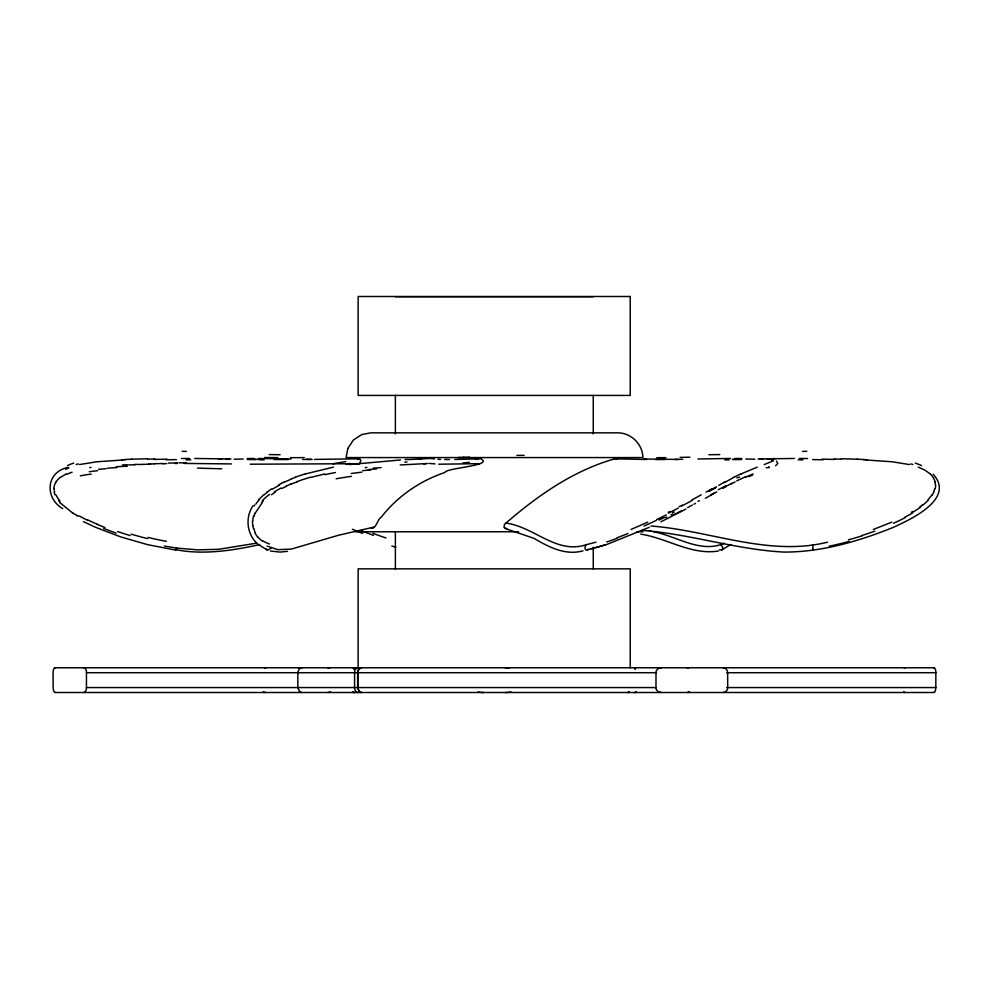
<?xml version="1.0" encoding="UTF-8"?>
<svg xmlns="http://www.w3.org/2000/svg" width="989" height="989" viewBox="0 0 989 989"><rect width="100%" height="100%" fill="white"/><g stroke="black" fill="none" stroke-linecap="round" stroke-linejoin="round"><path stroke-width="1.48" d="M53.839 488.455L54.16 486.291A86.315 34.121 22.8 0 1 54.852 484.227A81.815 32.353 23.3 0 1 55.792 482.335L56.212 481.754M256.423 543.184L218.581 549.303L197.849 549.872L176.598 548.067L175.832 550.131L147.546 544.63L120.584 536.866L95.216 527.174L83.435 521.623M934.778 488.813L933.554 492.126M254.136 516.233L254.358 515.479M255.187 513.18L262.332 502.499M253.011 505.75C244.901 517.593 246.867 534.554 257.746 544.086M254.21 505.898L254.705 505.058M595.947 542.207L586.02 544.766L584.932 547.374L585.278 549.167A2.089 1.607 78 0 0 586.452 550.107L606.517 544.58L649.254 527.31M932.058 494.821L927.905 500.001M374.027 527.088L338.584 535.222L291.471 549.056L277.897 549.686L267.067 546.076M504.489 524.541L503.994 527.533L506.85 528.596M258.45 500.001L263.68 494.821M271.246 548.067L267.698 550.107A2.089 1.929 -69.3 0 1 266.424 549.167L266.226 548.623M588.331 549.254L587.417 549.995M299.42 668.725L297.85 672.149L297.825 687.565L299.58 691.694M616.901 459.403L615.319 458.587A11.893 6.762 -82.5 0 0 614.614 458.859C573.521 470.492 537.608 495.637 505.639 523.379A10.273 10.249 -83.9 0 0 504.452 524.504M775.599 465.831L777.787 463.507L776.476 461.059M922.205 505.058L919.968 506.727M267.005 492.126L271.74 488.813M60.366 477.452L66.176 473.941M730.822 544.432L721.822 549.933M359.798 463.359L360.874 460.466L359.452 458.587A11.893 5.019 83.2 0 0 358.945 458.661M271.431 494.76L275.152 492.312M911.413 512.277L912.686 511.511M701.226 494.821L691.855 500.001M706.059 492.126L712.018 488.813M714.021 493.128L711.054 494.76M693.957 504.217L695.527 503.352M692.374 505.058L687.676 507.567M722.625 488.455L726.73 486.291M722.106 483.349L724.85 481.903M682.398 505.058L679.208 506.727M724.356 543.208C700.707 553.889 676.365 535.877 653.136 531.662M685.933 509.063L660.875 521.821M681.458 510.819L676.835 513.18M281.964 488.455L286.39 486.291M668.329 512.277L669.85 511.511M281.346 483.349L284.338 481.903M732.688 477.934L733.925 477.328M357.709 464.348L359.502 463.52M357.585 459.366L358.958 458.735M65.595 469.342L68.933 467.834M647.733 522.143L631.031 529.474M741.095 473.929L757.203 467.142M68.08 467.389C45.778 471.914 44.493 497.974 62.715 508.667M744.902 477.452L753.074 473.941M891.831 522.143L873.299 529.474M295.34 477.328L293.733 477.934A85.586 43.924 -10.7 0 0 290.704 479.282M297.442 481.754L295.835 482.348A81.815 41.909 -10.8 0 0 291.001 484.128M764.225 464.558L773.2 460.899L772.038 459.984M305.403 473.929L333.429 467.142M310.769 477.452L324.751 473.941M79.565 464.558L96.662 461.801L122.908 459.984M586.02 544.766C556.473 554.532 533.949 526.63 505.935 523.119M718.607 550.984C691.546 555.497 666.945 538.115 640.761 534.134M827.496 542.207C768.169 556.832 709.818 530.376 650.96 526.024M259.724 544.593C232.576 550.576 202.683 555.15 175.646 549.6M475.363 459.415L479.059 458.735A11.893 11.781 38.5 0 1 480.283 458.612C495.798 465.658 445.668 467.76 444.926 472.495C420.004 480.765 397.566 496.305 381.383 517.012C377.477 518.99 376.055 529.511 371.258 528.126M479.714 463.656L438.671 464.212M628.04 692.461L628.213 692.436A4.896 3.635 90 0 0 629.412 691.645A4.945 3.499 -90 0 1 627.422 692.51M582.978 550.861C565.238 555.707 548.796 547.065 533.973 538.35L505.156 528.522M89.801 467.599L91.05 467.426M349.278 464.558L400.446 459.984M360.985 667.81L361.529 667.773A4.945 3.499 -90 0 0 358.08 672.718L358.08 687.565A4.896 3.635 -90 0 0 360.787 692.411L360.985 692.473M365.213 467.599L366.931 467.426M287.515 551.33L279.974 552.085L270.393 550.984M400.211 464.954L427.99 463.495M408.148 459.588L430.128 458.463M122.401 464.954L127.507 464.743M429.461 463.433L434.987 463.915M134.343 464.496L137.953 464.373M478.589 458.822L454.891 459.489M148.746 464.064L150.538 464.026M697.925 458.983L730.55 458.463M162.95 463.73L166.572 463.668M758.056 458.983L794.315 458.463M682.756 459.304L674.955 459.428M359.155 463.68L250.217 464.212M358.76 458.822L314.551 459.391M175.35 463.52L177.056 463.495M739.315 459.304L732.392 459.391M247.188 458.513L254.124 458.463M181.407 458.513L189.74 458.463M312.141 459.415L302.634 459.489M183.905 463.433L231.5 463.915M665.078 459.526L655.682 459.551M449.538 459.551L444.716 459.526M395.377 296.749L593.116 296.749M288.355 459.551L274.138 459.526M355.447 531.773L518.595 531.773M636.891 531.773L642.912 531.773M55.063 667.773L933.937 667.773M726.717 672.718L935.841 672.718L935.841 687.565A5.229 1.793 90 0 1 933.937 692.349M726.717 687.565L935.841 687.565M55.063 692.51L933.937 692.51M734.876 458.463L741.812 458.513M799.26 458.463L807.593 458.513M194.685 458.463L230.944 458.983M258.45 458.463L291.075 458.983M678.058 459.428L643.814 459.007M646.757 459.489L614.33 458.822M260.107 459.428L249.685 459.304M311.473 459.391L306.244 459.304M430.734 458.463L434.369 458.983M440.562 459.428L437.942 459.304M866.092 459.984L892.338 461.801L909.435 464.558M642.084 530.364C689.951 533.924 736.088 549.6 783.98 552.085C821.884 552.171 858.922 541.243 893.784 527.174C910.758 519.312 955.708 498.691 933.109 474.188M176.598 548.067L164.397 546.076M395.909 547.152L391.829 546.076M648.883 530.549L650.997 531.105M116.158 533.145L103.697 528.472M918.274 467.142L924.962 470.171L930.192 473.929M267.178 549.933L258.178 544.432M719.522 549.699L721.302 550.107A2.089 1.929 69.3 0 0 722.576 549.167L722.724 547.374L721.018 544.766M76.598 515.479L77.896 516.233M72.852 513.18L59.723 502.499M933.455 477.934L933.072 477.328A105.44 41.6 -23.7 0 0 930.229 473.904M255.335 533.145L253.79 528.472M812.748 549.254L813.255 550.107L812.538 544.766M54.877 494.76L54.148 492.312M935.013 481.903L935.248 483.349A69.737 27.643 -21.7 0 1 935.396 484.808M630.228 667.773L630.228 568.836L358.142 568.836L358.142 667.773M593.252 395.427L593.252 433.788M593.252 547.35L593.252 568.836M395.377 395.279L395.377 433.775M395.377 532.305L395.377 569.244M357.635 687.565L357.647 672.718A4.933 3.808 87.7 0 1 359.143 668.675A4.76 3.523 38 0 1 361.034 668.317M605.478 544.716A234.381 83.484 -39.9 0 1 591.261 548.771M617.247 538.239A250.749 76.895 -36.5 0 1 606.727 541.972M628.003 533.491A232.984 62.876 -34.4 0 1 617.198 537.719M656.251 520.424A161.195 29.546 -30.7 0 1 644.074 526.024M666.227 514.91A131.24 20.571 -29.9 0 1 656.708 519.522M678.306 508.099A98.925 12.61 -29.2 0 1 668.379 513.155M691.966 500.545A71.369 7.183 -28.8 0 1 681.755 506.009M716.444 486.724A69.218 0.804 -29 0 1 708.371 491.249M709.348 491.286A74.299 5.056 -30.3 0 1 715.801 487.738M718.768 485.339A69.737 6.725 -31 0 1 721.488 483.881M723.948 482.706A88.713 9.803 -31.5 0 1 729.214 479.999M729.684 479.616A85.586 10.162 -31.9 0 1 732.169 478.367M734.209 477.081A105.44 12.894 -32 0 1 741.391 473.694M773.893 458.451A138.917 8.901 -27.1 0 1 775.005 458.797M772.372 460.738A144.876 4.92 -23.8 0 1 773.2 460.515M772.001 459.798A78.329 4.055 -3.1 0 1 772.582 459.947M771.42 459.465A74.546 3.733 -2.6 0 1 772.656 459.774M767.118 458.97A80.393 3.61 -1.6 0 1 771.717 459.489M759.503 458.983A88.664 3.573 -1 0 1 763.261 459.156M745.78 458.995A94.524 3.919 -1.1 0 1 754.842 459.23M732.997 459.477A107.826 5.724 -1.9 0 1 741.701 459.539M724.875 459.897A180.505 19.805 -4.7 0 1 729.091 459.86M806.826 451.305A235.728 1.558 -1.6 0 1 802.586 451.417M689.889 457.19A276.648 17.308 -4.4 0 1 680.061 457.388M665.918 457.647A391.817 34.491 -6.1 0 1 656.844 457.672M218.68 459.292A80.393 3.61 1.6 0 1 221.882 458.97M225.739 459.156A88.664 3.573 1 0 1 229.497 458.983M234.158 459.23A94.524 3.919 1.1 0 1 243.22 458.995M247.299 459.539A107.826 5.724 1.9 0 1 256.003 459.477M259.909 459.86A180.505 19.805 4.7 0 1 264.125 459.897M186.414 451.417A235.728 1.558 1.6 0 1 182.174 451.305M67.475 465.572A138.917 50.216 17.7 0 1 73.718 463.112M76.153 464.484A144.876 48.201 14.2 0 1 78.267 463.928M122.08 459.836A78.329 5.662 -1 0 1 125.628 459.687M124.478 459.514A74.546 4.797 -1.2 0 1 131.982 459.23M131.413 459.242A80.393 3.758 -1.4 0 1 147.534 458.748M147.72 459.168A88.664 3.165 -1.5 0 1 154.865 458.983M154.272 459.428A94.524 3.573 -1.5 0 1 167.054 459.156M165.892 459.774A107.826 5.996 -1.7 0 1 176.438 459.601M186.043 459.86A180.505 22.673 -3.1 0 1 190.766 459.848M280.11 454.73A235.728 6.33 0.5 0 1 269.218 454.581M277.86 457.586A276.648 27.111 -0.9 0 1 264.718 457.511M304.266 457.61A391.817 53.109 -1.4 0 1 290.457 457.672M849.205 541.366A234.381 163.333 0.7 0 1 829.239 546.2M861.975 535.853A250.749 161.256 -1.3 0 1 848.414 539.833M874.832 531.118A232.984 141.155 -2.7 0 1 861.827 535.531M905.108 517.655A161.195 84.844 -6.2 0 1 893.463 523.268M912.736 512.834A131.24 66.226 -7.3 0 1 904.638 517.346M920.747 506.949A98.925 47.756 -8.6 0 1 913.477 511.808M928.399 500.051A71.369 33.218 -9.9 0 1 922.737 505.181M933.801 492.102A69.218 29.497 -14.9 0 1 932.355 494.797M935.582 484.746A74.299 29.868 -19.8 0 1 935.26 488.702M935.05 481.89A88.713 35.023 -22.8 0 0 934.086 479.183A85.586 33.762 -23.4 0 0 933.431 477.947M915.282 463.112A138.917 50.216 -17.7 0 1 921.525 465.572M910.733 463.928A144.876 48.201 -14.2 0 1 912.847 464.484M863.372 459.687A78.329 5.662 1 0 1 866.92 459.836M857.018 459.23A74.546 4.797 1.2 0 1 864.522 459.514M841.466 458.748A80.393 3.758 1.4 0 1 857.587 459.242M834.135 458.983A88.664 3.165 1.5 0 1 841.28 459.168M821.946 459.156A94.524 3.573 1.5 0 1 834.728 459.428M812.562 459.601A107.826 5.996 1.7 0 1 823.108 459.774M798.234 459.848A180.505 22.673 3.1 0 1 802.957 459.86M719.782 454.581A235.728 6.33 -0.5 0 1 708.89 454.73M255.78 504.13A71.369 26.035 -20.6 0 1 259.093 499.927M264.1 494.859A69.218 28.693 -16.1 0 1 267.426 492.188M272.605 489.122A74.299 34.924 -12.6 0 1 279.318 485.228M278.675 484.907A69.737 34.368 -11.5 0 1 281.506 483.448M284.585 482.076A88.713 44.826 -11 0 1 290.803 479.356M295.291 477.267A105.44 54.494 -10.6 0 1 305.354 473.855M332.885 463.792A138.917 59.117 -10.9 0 1 345.89 461.628M345.767 464.039A144.876 53.122 -10.7 0 1 349.438 463.507M405.094 459.551A78.329 1.619 -4.1 0 1 407.814 459.415M418.31 458.723A74.546 1.063 -3.8 0 1 421.784 458.599M404.847 462.184A180.505 2.868 -7.8 0 1 407.011 461.95M524.121 455.36A235.728 4.772 -1.1 0 1 516.864 455.373M463.94 457.363A276.648 9.803 -5.3 0 1 457.969 457.511M469.738 457.178A391.817 18.618 -7.4 0 1 463.507 457.4M462.778 463.05A236.631 6.602 -3.7 0 1 469.281 462.333M425.703 463.705A122.018 1.15 -5.2 0 1 423.749 463.928M373.286 468.131A78.626 2.089 -4.4 0 1 381.21 467.599M368.291 469.614A86.612 5.613 -5.9 0 1 376.673 468.922M362.543 470.702A98.27 12.115 -7.5 0 1 370.924 469.874M351.243 473.496A118.186 25.689 -9.2 0 1 361.813 472.186M336.149 478.775A138.25 44.653 -10.5 0 1 351.416 476.352M324.985 474.671A133.045 60.168 -11.1 0 1 335.432 472.557M297.232 481.532A104.055 53.567 -10.8 0 1 310.633 477.205M286.155 486.131A86.315 43.714 -11 0 1 290.89 484.041M274.262 491.978A70.355 34.454 -11.6 0 1 281.136 488.01M262.308 500.681A61.602 26.629 -14.8 0 1 269.502 494.413M261.739 502.523A58.524 23.007 -17.7 0 1 263.433 500.755M254.222 515.516A104.908 37.149 -22 0 1 255.026 513.229M252.813 520.807A128.966 45.197 -22.9 0 1 253.407 516.468M252.838 525.48A158.66 54.766 -24.4 0 1 252.504 520.943M253.505 528.608A185.536 63.321 -26 0 1 252.788 525.518M257.832 537.2A237.298 79.615 -31.2 0 1 255.15 533.256M262.617 541.193A251.75 84.399 -34.1 0 1 257.906 537.138M269.465 543.962A234.418 78.972 -37.3 0 1 262.851 540.896M221.783 468.786A236.631 16.343 -0.4 0 1 197.479 468.094M179.194 462.852A122.018 10.137 -2.1 0 1 186.414 462.803M168.241 463.099A100.161 6.07 -1.7 0 1 177.797 462.963M154.358 463.742A91.853 3.907 -1.5 0 1 163.618 463.532M150.563 463.952A98.579 3.635 -1.5 0 1 154.222 463.866M138.46 464.509A81.308 3.103 -1.5 0 1 148.77 464.212M128.694 464.941A74.175 3.894 -1.4 0 1 135.159 464.719M116.22 466.734A78.626 6.28 -0.9 0 1 127.346 466.239M107.504 468.18A86.612 10.471 0.3 0 1 116.751 467.612M98.529 469.342A98.27 17.073 2.4 0 1 106.182 468.687M89.27 471.741A118.186 28.879 6.5 0 1 97.577 470.727M80.356 475.857A138.25 42.91 11.8 0 1 91.223 474.09M66.795 474.275A133.045 49.944 19.2 0 1 72.098 472.223M56.15 481.73A104.055 41.204 23.5 0 1 60.23 477.378M54.667 492.448A70.355 27.915 21.5 0 1 54.111 488.541M59.859 500.805A61.602 25.615 16.5 0 1 55.965 494.908M60.205 502.474A58.524 25.64 12.9 0 1 58.747 500.743M76.796 515.405A104.908 50.451 8.6 0 1 73.05 513.118M87.119 520.09A128.966 63.222 8 0 1 78.947 515.776M97.466 524.343A158.66 80.653 7 0 1 87.564 519.794M104.896 527.496A185.536 97.923 6 0 1 97.355 524.393M130.239 535.593A237.298 140.141 3.3 0 1 117.629 531.526M147.584 538.597A251.75 157.3 1.9 0 1 131.191 534.147M166.35 541.329A234.418 155.224 0.5 0 1 148.09 537.435M362.604 533.43A237.298 60.527 33.6 0 1 352.344 529.214M373.483 535.346A251.75 72.902 35.4 0 1 360.985 530.487M385.97 537.942A234.418 76.24 37.6 0 1 372.915 533.306M768.614 466.895A86.612 4.871 -6.2 0 1 769.17 466.932M766.191 467.748A98.27 4.957 -9.9 0 1 769.306 467.624M736.867 477.823A118.186 3.177 -15.5 0 1 739.562 477.155M672.532 512.722A138.25 1.731 -21.5 0 1 674.263 512.042M748.722 476.686A133.045 10.224 -28.6 0 1 752.53 475.079M736.78 480.889A104.055 12.363 -32 0 1 745.978 476.636M731.242 483.806A81.815 9.556 -31.9 0 1 735.012 481.94M727.694 485.463A86.315 9.593 -31.6 0 1 731.798 483.361M718.335 489.716A70.355 6.54 -30.9 0 1 726.247 485.512M716.704 491.879A61.602 1.014 -29.3 0 1 705.367 498.32M699.359 500.669A58.524 2.633 -28.7 0 1 698.036 501.398M675.623 513.575A104.908 13.29 -29.1 0 1 674.115 514.329M672.471 514.132A128.966 18.025 -29.4 0 1 671.012 514.849M666.697 516.975A128.966 18.025 -29.4 0 1 665.263 517.667M664.348 517.47A158.66 25.887 -30 0 1 658.859 520.103M358.08 667.773A4.945 3.499 90 0 0 354.581 672.718L354.581 687.565A4.945 3.499 90 0 0 358.08 692.51M301.868 692.485A25.084 8.839 -87.7 0 1 299.618 691.422M55.063 667.958A5.242 1.854 89.2 0 0 53.085 672.705L53.159 687.565A5.229 1.793 -90 0 0 55.063 692.349M354.581 692.51A4.945 3.499 -90 0 1 352.665 691.707M353.296 668.119A4.945 3.499 -90 0 1 354.581 667.773M86.476 687.565A5.044 2.46 -89.2 0 1 83.929 692.448M83.929 667.847A5.044 2.497 90 0 1 86.525 672.718M299.358 668.379A24.502 8.716 85.1 0 1 301.88 667.946M353.728 669.491A4.76 1.941 -53.9 0 1 354.149 669.145M354.198 692.572A4.896 3.276 90 0 1 353.098 692.213M483.769 692.498A25.084 23.452 83.9 0 1 478.083 691.904M655.843 672.705A5.242 4.896 -87.8 0 1 661.085 667.946M361.578 692.51A4.945 3.499 -90 0 1 358.08 687.565M661.085 692.337A5.229 4.92 90 0 1 655.818 687.578M723.182 692.436A5.044 4.413 88.6 0 0 727.719 687.565L727.644 672.718A5.044 4.376 -90 0 0 723.182 667.835M505.243 667.859A24.502 22.821 77.4 0 1 509.001 668.131M510.917 691.904A25.084 23.452 -83.9 0 1 505.231 692.498M327.915 667.946A5.242 4.896 87.8 0 1 329.572 668.119M330.487 691.806A5.229 4.92 -90 0 1 327.915 692.337M265.818 692.436A5.044 4.413 -88.6 0 1 263.346 691.694M264.533 668.02A5.044 4.376 90 0 1 265.818 667.835M689.209 691.558A25.084 8.839 87.7 0 1 687.132 692.485M933.937 667.958A5.242 1.854 -89.2 0 1 935.915 672.705M636.335 691.707A4.945 3.499 -90 0 1 634.419 692.51M634.419 667.773A4.945 3.499 -90 0 1 635.704 668.119M905.071 692.448A5.044 2.46 89.2 0 1 903.699 691.645M904.342 668.008A5.044 2.497 -90 0 1 905.071 667.847M687.12 667.946A24.502 8.716 -85.1 0 1 688.567 667.934M635.902 692.213A4.896 3.276 -90 0 1 634.802 692.572M634.851 669.145A4.76 1.941 53.9 0 1 635.272 669.491M347.831 448.462L346.088 457.573L642.912 457.573C642.652 444.358 631.464 433.133 618.249 432.836L370.838 432.836L361.727 434.567L353.333 440.08L347.831 448.462M630.228 296.49L358.142 296.49L358.142 395.427L630.228 395.427L630.228 296.49M655.991 672.718L86.451 672.718L86.451 687.565L655.991 687.565L655.991 672.718"/></g></svg>
